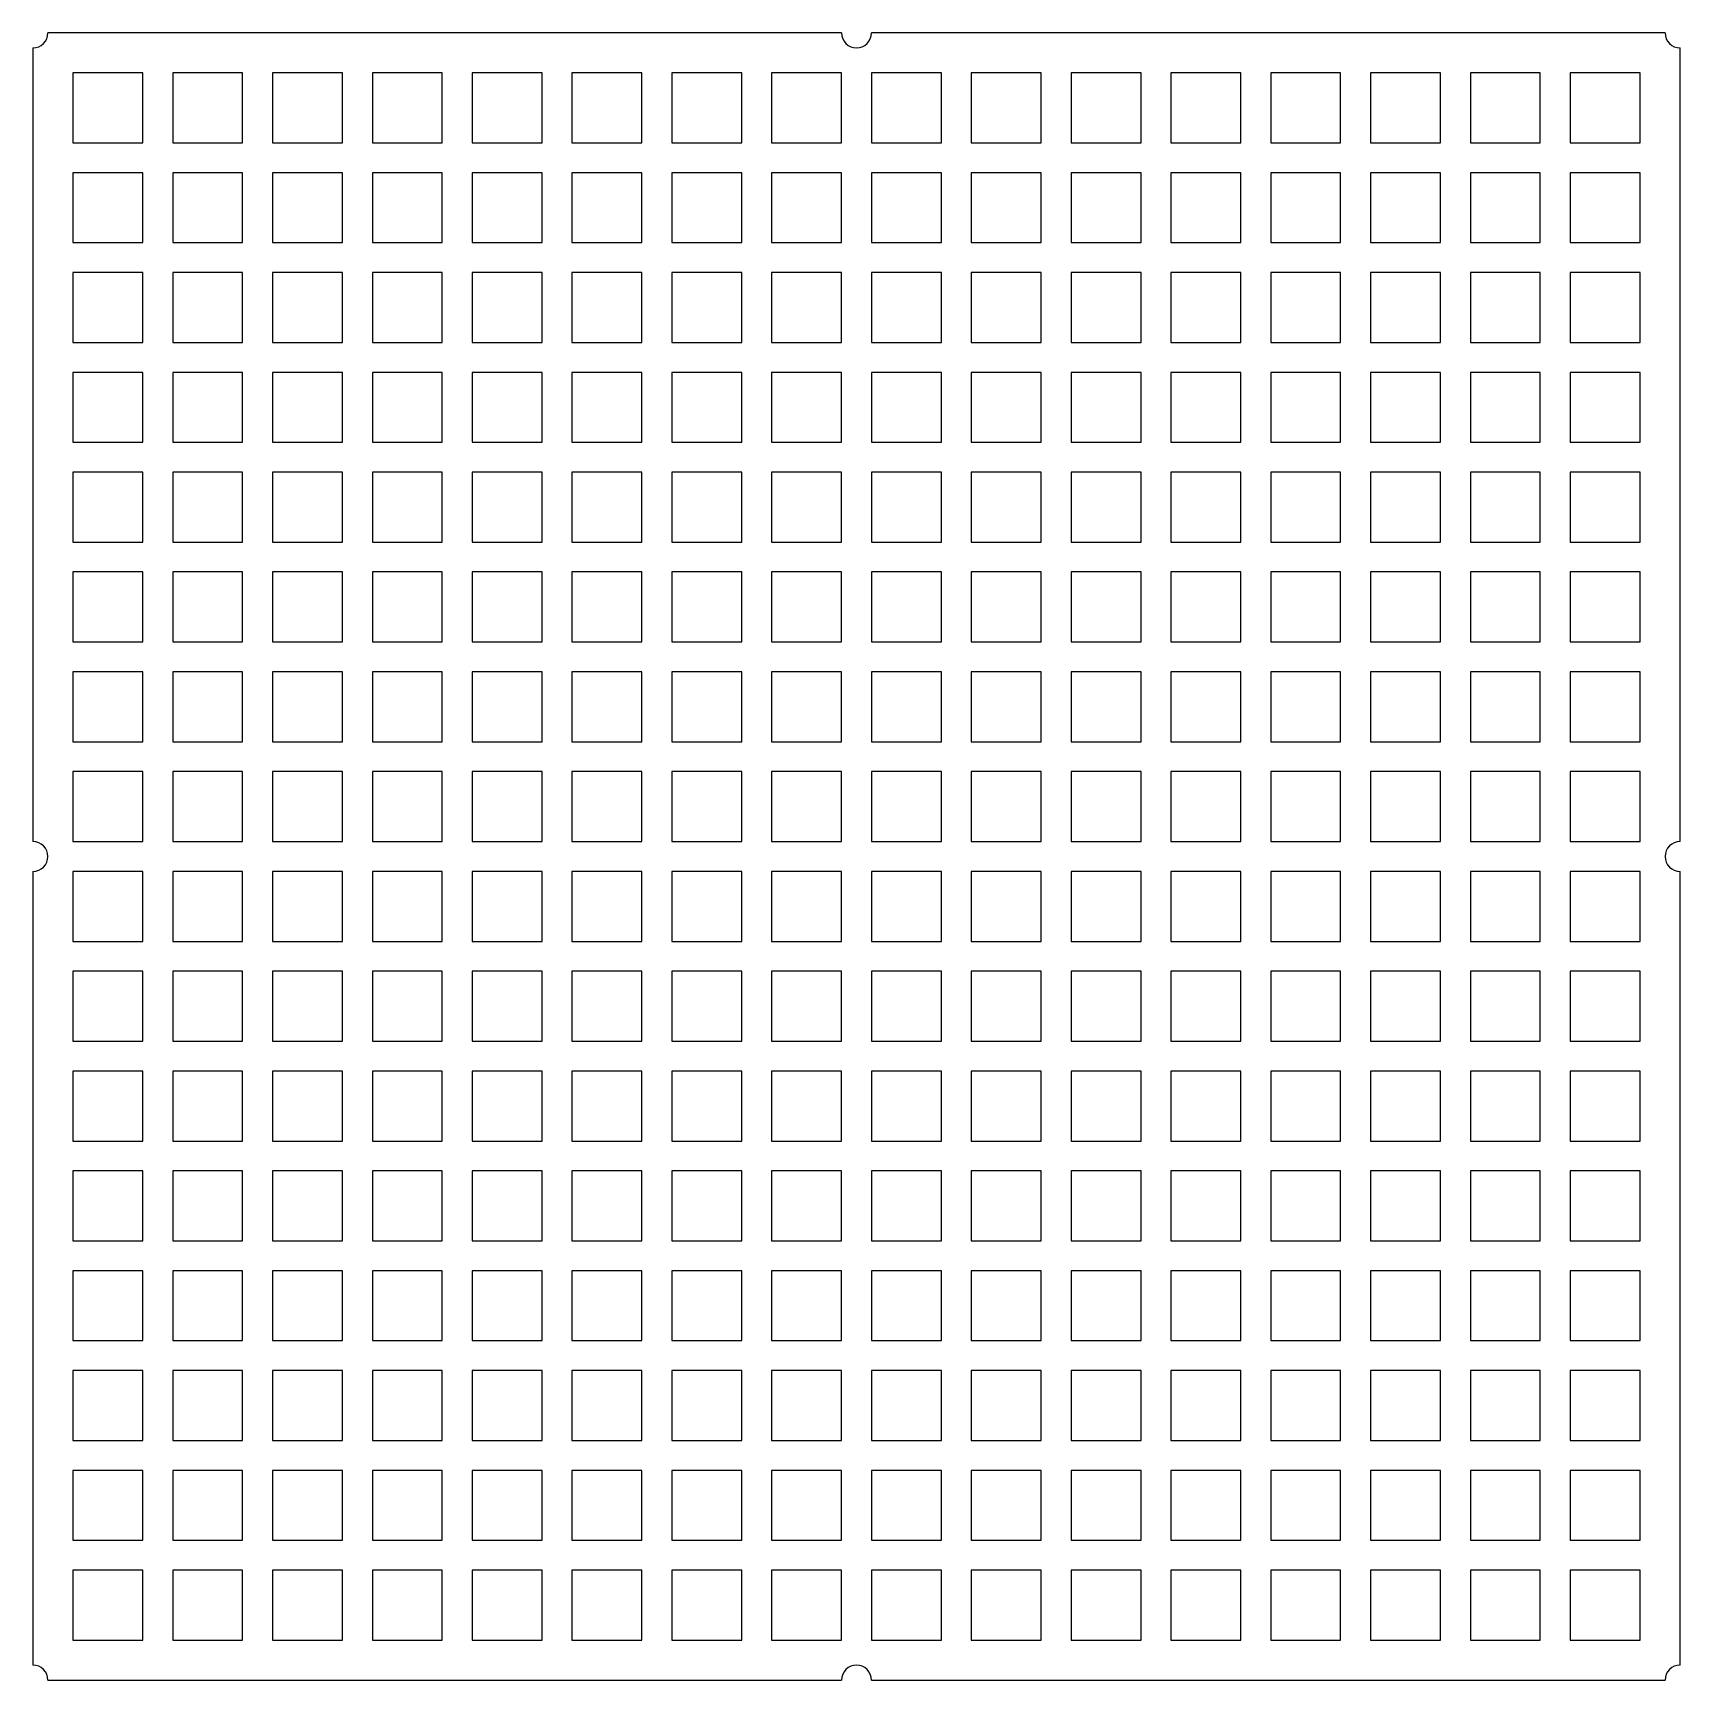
# Model space of a CAD drawing. Header units: millimetres. Extents: x -82 to 82, y -82 to 82.
import ezdxf

# ---------------------------------------------------------------- set-up
doc = ezdxf.new("R2010")
doc.units = ezdxf.units.MM

msp = doc.modelspace()

# ---------------------------------------------------------------- linework, layer by layer
at = {"color": 7, "linetype": 'Continuous', "lineweight": 25}
for p, q in [((-1.5, 82.5), (-81, 82.5)), ((81, 82.5), (1.5, 82.5)), ((-82.5, 81), (-82.5, 1.5)), ((82.5, 1.5), (82.5, 81)), ((-78.5, 78.5), (-78.5, 71.5)), ((-71.5, 78.5), (-78.5, 78.5)), ((-71.5, 71.5), (-71.5, 78.5)), ((-61.5, 78.5), (-68.5, 78.5)), ((-68.5, 78.5), (-68.5, 71.5)), ((-61.5, 71.5), (-61.5, 78.5)), ((-51.5, 78.5), (-58.5, 78.5)), ((-58.5, 78.5), (-58.5, 71.5)), ((-51.5, 71.5), (-51.5, 78.5)), ((-41.5, 78.5), (-48.5, 78.5)), ((-48.5, 78.5), (-48.5, 71.5)), ((-41.5, 71.5), (-41.5, 78.5)), ((-31.5, 78.5), (-38.5, 78.5)), ((-38.5, 78.5), (-38.5, 71.5)), ((-31.5, 71.5), (-31.5, 78.5)), ((-21.5, 78.5), (-28.5, 78.5)), ((-28.5, 78.5), (-28.5, 71.5)), ((-21.5, 71.5), (-21.5, 78.5)), ((-11.5, 78.5), (-18.5, 78.5)), ((-18.5, 78.5), (-18.5, 71.5)), ((-11.5, 71.5), (-11.5, 78.5)), ((-1.5, 78.5), (-8.5, 78.5)), ((-8.5, 78.5), (-8.5, 71.5)), ((-1.5, 71.5), (-1.5, 78.5)), ((8.5, 78.5), (1.5, 78.5)), ((1.5, 78.5), (1.5, 71.5)), ((8.5, 71.5), (8.5, 78.5)), ((18.5, 78.5), (11.5, 78.5)), ((11.5, 78.5), (11.5, 71.5)), ((18.5, 71.5), (18.5, 78.5)), ((28.5, 78.5), (21.5, 78.5)), ((21.5, 78.5), (21.5, 71.5)), ((28.5, 71.5), (28.5, 78.5)), ((38.5, 78.5), (31.5, 78.5)), ((31.5, 78.5), (31.5, 71.5)), ((38.5, 71.5), (38.5, 78.5)), ((48.5, 78.5), (41.5, 78.5)), ((41.5, 78.5), (41.5, 71.5)), ((48.5, 71.5), (48.5, 78.5)), ((58.5, 78.5), (51.5, 78.5)), ((51.5, 78.5), (51.5, 71.5)), ((58.5, 71.5), (58.5, 78.5)), ((68.5, 78.5), (61.5, 78.5)), ((61.5, 78.5), (61.5, 71.5)), ((68.5, 71.5), (68.5, 78.5)), ((78.5, 78.5), (71.5, 78.5)), ((71.5, 78.5), (71.5, 71.5)), ((78.5, 71.5), (78.5, 78.5)), ((-78.5, 71.5), (-71.5, 71.5)), ((-68.5, 71.5), (-61.5, 71.5)), ((-58.5, 71.5), (-51.5, 71.5)), ((-48.5, 71.5), (-41.5, 71.5)), ((-38.5, 71.5), (-31.5, 71.5)), ((-28.5, 71.5), (-21.5, 71.5)), ((-18.5, 71.5), (-11.5, 71.5)), ((-8.5, 71.5), (-1.5, 71.5)), ((1.5, 71.5), (8.5, 71.5)), ((11.5, 71.5), (18.5, 71.5)), ((21.5, 71.5), (28.5, 71.5)), ((31.5, 71.5), (38.5, 71.5)), ((41.5, 71.5), (48.5, 71.5)), ((51.5, 71.5), (58.5, 71.5)), ((61.5, 71.5), (68.5, 71.5)), ((71.5, 71.5), (78.5, 71.5)), ((-71.5, 68.5), (-78.5, 68.5)), ((-78.5, 68.5), (-78.5, 61.5)), ((-71.5, 61.5), (-71.5, 68.5)), ((-61.5, 68.5), (-68.5, 68.5)), ((-68.5, 68.5), (-68.5, 61.5)), ((-61.5, 61.5), (-61.5, 68.5)), ((-51.5, 68.5), (-58.5, 68.5)), ((-58.5, 68.5), (-58.5, 61.5)), ((-51.5, 61.5), (-51.5, 68.5)), ((-41.5, 68.5), (-48.5, 68.5)), ((-48.5, 68.5), (-48.5, 61.5)), ((-41.5, 61.5), (-41.5, 68.5)), ((-31.5, 68.5), (-38.5, 68.5)), ((-38.5, 68.5), (-38.5, 61.5)), ((-31.5, 61.5), (-31.5, 68.5)), ((-21.5, 68.5), (-28.5, 68.5)), ((-28.5, 68.5), (-28.5, 61.5)), ((-21.5, 61.5), (-21.5, 68.5)), ((-11.5, 68.5), (-18.5, 68.5)), ((-18.5, 68.5), (-18.5, 61.5)), ((-11.5, 61.5), (-11.5, 68.5)), ((-1.5, 68.5), (-8.5, 68.5)), ((-8.5, 68.5), (-8.5, 61.5)), ((-1.5, 61.5), (-1.5, 68.5)), ((8.5, 68.5), (1.5, 68.5)), ((1.5, 68.5), (1.5, 61.5)), ((8.5, 61.5), (8.5, 68.5)), ((18.5, 68.5), (11.5, 68.5)), ((11.5, 68.5), (11.5, 61.5)), ((18.5, 61.5), (18.5, 68.5)), ((28.5, 68.5), (21.5, 68.5)), ((21.5, 68.5), (21.5, 61.5)), ((28.5, 61.5), (28.5, 68.5)), ((38.5, 68.5), (31.5, 68.5)), ((31.5, 68.5), (31.5, 61.5)), ((38.5, 61.5), (38.5, 68.5)), ((48.5, 68.5), (41.5, 68.5)), ((41.5, 68.5), (41.5, 61.5)), ((48.5, 61.5), (48.5, 68.5)), ((58.5, 68.5), (51.5, 68.5)), ((51.5, 68.5), (51.5, 61.5)), ((58.5, 61.5), (58.5, 68.5)), ((68.5, 68.5), (61.5, 68.5)), ((61.5, 68.5), (61.5, 61.5)), ((68.5, 61.5), (68.5, 68.5)), ((78.5, 68.5), (71.5, 68.5)), ((71.5, 68.5), (71.5, 61.5)), ((78.5, 61.5), (78.5, 68.5)), ((-78.5, 61.5), (-71.5, 61.5)), ((-68.5, 61.5), (-61.5, 61.5)), ((-58.5, 61.5), (-51.5, 61.5)), ((-48.5, 61.5), (-41.5, 61.5)), ((-38.5, 61.5), (-31.5, 61.5)), ((-28.5, 61.5), (-21.5, 61.5)), ((-18.5, 61.5), (-11.5, 61.5)), ((-8.5, 61.5), (-1.5, 61.5)), ((1.5, 61.5), (8.5, 61.5)), ((11.5, 61.5), (18.5, 61.5)), ((21.5, 61.5), (28.5, 61.5)), ((31.5, 61.5), (38.5, 61.5)), ((41.5, 61.5), (48.5, 61.5)), ((51.5, 61.5), (58.5, 61.5)), ((61.5, 61.5), (68.5, 61.5)), ((71.5, 61.5), (78.5, 61.5)), ((-71.5, 58.5), (-78.5, 58.5)), ((-78.5, 58.5), (-78.5, 51.5)), ((-71.5, 51.5), (-71.5, 58.5)), ((-61.5, 58.5), (-68.5, 58.5)), ((-68.5, 58.5), (-68.5, 51.5)), ((-61.5, 51.5), (-61.5, 58.5)), ((-51.5, 58.5), (-58.5, 58.5)), ((-58.5, 58.5), (-58.5, 51.5)), ((-51.5, 51.5), (-51.5, 58.5)), ((-41.5, 58.5), (-48.5, 58.5)), ((-48.5, 58.5), (-48.5, 51.5)), ((-41.5, 51.5), (-41.5, 58.5)), ((-31.5, 58.5), (-38.5, 58.5)), ((-38.5, 58.5), (-38.5, 51.5)), ((-31.5, 51.5), (-31.5, 58.5)), ((-21.5, 58.5), (-28.5, 58.5)), ((-28.5, 58.5), (-28.5, 51.5)), ((-21.5, 51.5), (-21.5, 58.5)), ((-11.5, 58.5), (-18.5, 58.5)), ((-18.5, 58.5), (-18.5, 51.5)), ((-11.5, 51.5), (-11.5, 58.5)), ((-1.5, 58.5), (-8.5, 58.5)), ((-8.5, 58.5), (-8.5, 51.5)), ((-1.5, 51.5), (-1.5, 58.5)), ((8.5, 58.5), (1.5, 58.5)), ((1.5, 58.5), (1.5, 51.5)), ((8.5, 51.5), (8.5, 58.5)), ((18.5, 58.5), (11.5, 58.5)), ((11.5, 58.5), (11.5, 51.5)), ((18.5, 51.5), (18.5, 58.5)), ((28.5, 58.5), (21.5, 58.5)), ((21.5, 58.5), (21.5, 51.5)), ((28.5, 51.5), (28.5, 58.5)), ((38.5, 58.5), (31.5, 58.5)), ((31.5, 58.5), (31.5, 51.5)), ((38.5, 51.5), (38.5, 58.5)), ((48.5, 58.5), (41.5, 58.5)), ((41.5, 58.5), (41.5, 51.5)), ((48.5, 51.5), (48.5, 58.5)), ((58.5, 58.5), (51.5, 58.5)), ((51.5, 58.5), (51.5, 51.5)), ((58.5, 51.5), (58.5, 58.5)), ((68.5, 58.5), (61.5, 58.5)), ((61.5, 58.5), (61.5, 51.5)), ((68.5, 51.5), (68.5, 58.5)), ((78.5, 58.5), (71.5, 58.5)), ((71.5, 58.5), (71.5, 51.5)), ((78.5, 51.5), (78.5, 58.5)), ((-78.5, 51.5), (-71.5, 51.5)), ((-68.5, 51.5), (-61.5, 51.5)), ((-58.5, 51.5), (-51.5, 51.5)), ((-48.5, 51.5), (-41.5, 51.5)), ((-38.5, 51.5), (-31.5, 51.5)), ((-28.5, 51.5), (-21.5, 51.5)), ((-18.5, 51.5), (-11.5, 51.5)), ((-8.5, 51.5), (-1.5, 51.5)), ((1.5, 51.5), (8.5, 51.5)), ((11.5, 51.5), (18.5, 51.5)), ((21.5, 51.5), (28.5, 51.5)), ((31.5, 51.5), (38.5, 51.5)), ((41.5, 51.5), (48.5, 51.5)), ((51.5, 51.5), (58.5, 51.5)), ((61.5, 51.5), (68.5, 51.5)), ((71.5, 51.5), (78.5, 51.5)), ((-71.5, 48.5), (-78.5, 48.5)), ((-78.5, 48.5), (-78.5, 41.5)), ((-71.5, 41.5), (-71.5, 48.5)), ((-61.5, 48.5), (-68.5, 48.5)), ((-68.5, 48.5), (-68.5, 41.5)), ((-61.5, 41.5), (-61.5, 48.5)), ((-51.5, 48.5), (-58.5, 48.5)), ((-58.5, 48.5), (-58.5, 41.5)), ((-51.5, 41.5), (-51.5, 48.5)), ((-41.5, 48.5), (-48.5, 48.5)), ((-48.5, 48.5), (-48.5, 41.5)), ((-41.5, 41.5), (-41.5, 48.5)), ((-31.5, 48.5), (-38.5, 48.5)), ((-38.5, 48.5), (-38.5, 41.5)), ((-31.5, 41.5), (-31.5, 48.5)), ((-21.5, 48.5), (-28.5, 48.5)), ((-28.5, 48.5), (-28.5, 41.5)), ((-21.5, 41.5), (-21.5, 48.5)), ((-11.5, 48.5), (-18.5, 48.5)), ((-18.5, 48.5), (-18.5, 41.5)), ((-11.5, 41.5), (-11.5, 48.5)), ((-1.5, 48.5), (-8.5, 48.5)), ((-8.5, 48.5), (-8.5, 41.5)), ((-1.5, 41.5), (-1.5, 48.5)), ((8.5, 48.5), (1.5, 48.5)), ((1.5, 48.5), (1.5, 41.5)), ((8.5, 41.5), (8.5, 48.5)), ((18.5, 48.5), (11.5, 48.5)), ((11.5, 48.5), (11.5, 41.5)), ((18.5, 41.5), (18.5, 48.5)), ((28.5, 48.5), (21.5, 48.5)), ((21.5, 48.5), (21.5, 41.5)), ((28.5, 41.5), (28.5, 48.5)), ((38.5, 48.5), (31.5, 48.5)), ((31.5, 48.5), (31.5, 41.5)), ((38.5, 41.5), (38.5, 48.5)), ((48.5, 48.5), (41.5, 48.5)), ((41.5, 48.5), (41.5, 41.5)), ((48.5, 41.5), (48.5, 48.5)), ((58.5, 48.5), (51.5, 48.5)), ((51.5, 48.5), (51.5, 41.5)), ((58.5, 41.5), (58.5, 48.5)), ((68.5, 48.5), (61.5, 48.5)), ((61.5, 48.5), (61.5, 41.5)), ((68.5, 41.5), (68.5, 48.5)), ((78.5, 48.5), (71.5, 48.5)), ((71.5, 48.5), (71.5, 41.5)), ((78.5, 41.5), (78.5, 48.5)), ((-78.5, 41.5), (-71.5, 41.5)), ((-68.5, 41.5), (-61.5, 41.5)), ((-58.5, 41.5), (-51.5, 41.5)), ((-48.5, 41.5), (-41.5, 41.5)), ((-38.5, 41.5), (-31.5, 41.5)), ((-28.5, 41.5), (-21.5, 41.5)), ((-18.5, 41.5), (-11.5, 41.5)), ((-8.5, 41.5), (-1.5, 41.5)), ((1.5, 41.5), (8.5, 41.5)), ((11.5, 41.5), (18.5, 41.5)), ((21.5, 41.5), (28.5, 41.5)), ((31.5, 41.5), (38.5, 41.5)), ((41.5, 41.5), (48.5, 41.5)), ((51.5, 41.5), (58.5, 41.5)), ((61.5, 41.5), (68.5, 41.5)), ((71.5, 41.5), (78.5, 41.5)), ((-71.5, 38.5), (-78.5, 38.5)), ((-78.5, 38.5), (-78.5, 31.5)), ((-71.5, 31.5), (-71.5, 38.5)), ((-61.5, 38.5), (-68.5, 38.5)), ((-68.5, 38.5), (-68.5, 31.5)), ((-61.5, 31.5), (-61.5, 38.5)), ((-51.5, 38.5), (-58.5, 38.5)), ((-58.5, 38.5), (-58.5, 31.5)), ((-51.5, 31.5), (-51.5, 38.5)), ((-41.5, 38.5), (-48.5, 38.5)), ((-48.5, 38.5), (-48.5, 31.5)), ((-41.5, 31.5), (-41.5, 38.5)), ((-31.5, 38.5), (-38.5, 38.5)), ((-38.5, 38.5), (-38.5, 31.5)), ((-31.5, 31.5), (-31.5, 38.5)), ((-21.5, 38.5), (-28.5, 38.5)), ((-28.5, 38.5), (-28.5, 31.5)), ((-21.5, 31.5), (-21.5, 38.5)), ((-11.5, 38.5), (-18.5, 38.5)), ((-18.5, 38.5), (-18.5, 31.5)), ((-11.5, 31.5), (-11.5, 38.5)), ((-1.5, 38.5), (-8.5, 38.5)), ((-8.5, 38.5), (-8.5, 31.5)), ((-1.5, 31.5), (-1.5, 38.5)), ((8.5, 38.5), (1.5, 38.5)), ((1.5, 38.5), (1.5, 31.5)), ((8.5, 31.5), (8.5, 38.5)), ((18.5, 38.5), (11.5, 38.5)), ((11.5, 38.5), (11.5, 31.5)), ((18.5, 31.5), (18.5, 38.5)), ((28.5, 38.5), (21.5, 38.5)), ((21.5, 38.5), (21.5, 31.5)), ((28.5, 31.5), (28.5, 38.5)), ((38.5, 38.5), (31.5, 38.5)), ((31.5, 38.5), (31.5, 31.5)), ((38.5, 31.5), (38.5, 38.5)), ((48.5, 38.5), (41.5, 38.5)), ((41.5, 38.5), (41.5, 31.5)), ((48.5, 31.5), (48.5, 38.5)), ((58.5, 38.5), (51.5, 38.5)), ((51.5, 38.5), (51.5, 31.5)), ((58.5, 31.5), (58.5, 38.5)), ((68.5, 38.5), (61.5, 38.5)), ((61.5, 38.5), (61.5, 31.5)), ((68.5, 31.5), (68.5, 38.5)), ((78.5, 38.5), (71.5, 38.5)), ((71.5, 38.5), (71.5, 31.5)), ((78.5, 31.5), (78.5, 38.5)), ((-78.5, 31.5), (-71.5, 31.5)), ((-68.5, 31.5), (-61.5, 31.5)), ((-58.5, 31.5), (-51.5, 31.5)), ((-48.5, 31.5), (-41.5, 31.5)), ((-38.5, 31.5), (-31.5, 31.5)), ((-28.5, 31.5), (-21.5, 31.5)), ((-18.5, 31.5), (-11.5, 31.5)), ((-8.5, 31.5), (-1.5, 31.5)), ((1.5, 31.5), (8.5, 31.5)), ((11.5, 31.5), (18.5, 31.5)), ((21.5, 31.5), (28.5, 31.5)), ((31.5, 31.5), (38.5, 31.5)), ((41.5, 31.5), (48.5, 31.5)), ((51.5, 31.5), (58.5, 31.5)), ((61.5, 31.5), (68.5, 31.5)), ((71.5, 31.5), (78.5, 31.5)), ((-71.5, 28.5), (-78.5, 28.5)), ((-78.5, 28.5), (-78.5, 21.5)), ((-71.5, 21.5), (-71.5, 28.5)), ((-61.5, 28.5), (-68.5, 28.5)), ((-68.5, 28.5), (-68.5, 21.5)), ((-61.5, 21.5), (-61.5, 28.5)), ((-51.5, 28.5), (-58.5, 28.5)), ((-58.5, 28.5), (-58.5, 21.5)), ((-51.5, 21.5), (-51.5, 28.5)), ((-41.5, 28.5), (-48.5, 28.5)), ((-48.5, 28.5), (-48.5, 21.5)), ((-41.5, 21.5), (-41.5, 28.5)), ((-31.5, 28.5), (-38.5, 28.5)), ((-38.5, 28.5), (-38.5, 21.5)), ((-31.5, 21.5), (-31.5, 28.5)), ((-21.5, 28.5), (-28.5, 28.5)), ((-28.5, 28.5), (-28.5, 21.5)), ((-21.5, 21.5), (-21.5, 28.5)), ((-11.5, 28.5), (-18.5, 28.5)), ((-18.5, 28.5), (-18.5, 21.5)), ((-11.5, 21.5), (-11.5, 28.5)), ((-1.5, 28.5), (-8.5, 28.5)), ((-8.5, 28.5), (-8.5, 21.5)), ((-1.5, 21.5), (-1.5, 28.5)), ((8.5, 28.5), (1.5, 28.5)), ((1.5, 28.5), (1.5, 21.5)), ((8.5, 21.5), (8.5, 28.5)), ((18.5, 28.5), (11.5, 28.5)), ((11.5, 28.5), (11.5, 21.5)), ((18.5, 21.5), (18.5, 28.5)), ((28.5, 28.5), (21.5, 28.5)), ((21.5, 28.5), (21.5, 21.5)), ((28.5, 21.5), (28.5, 28.5)), ((38.5, 28.5), (31.5, 28.5)), ((31.5, 28.5), (31.5, 21.5)), ((38.5, 21.5), (38.5, 28.5)), ((48.5, 28.5), (41.5, 28.5)), ((41.5, 28.5), (41.5, 21.5)), ((48.5, 21.5), (48.5, 28.5)), ((58.5, 28.5), (51.5, 28.5)), ((51.5, 28.5), (51.5, 21.5)), ((58.5, 21.5), (58.5, 28.5)), ((68.5, 28.5), (61.5, 28.5)), ((61.5, 28.5), (61.5, 21.5)), ((68.5, 21.5), (68.5, 28.5)), ((78.5, 28.5), (71.5, 28.5)), ((71.5, 28.5), (71.5, 21.5)), ((78.5, 21.5), (78.5, 28.5)), ((-78.5, 21.5), (-71.5, 21.5)), ((-68.5, 21.5), (-61.5, 21.5)), ((-58.5, 21.5), (-51.5, 21.5)), ((-48.5, 21.5), (-41.5, 21.5)), ((-38.5, 21.5), (-31.5, 21.5)), ((-28.5, 21.5), (-21.5, 21.5)), ((-18.5, 21.5), (-11.5, 21.5)), ((-8.5, 21.5), (-1.5, 21.5)), ((1.5, 21.5), (8.5, 21.5)), ((11.5, 21.5), (18.5, 21.5)), ((21.5, 21.5), (28.5, 21.5)), ((31.5, 21.5), (38.5, 21.5)), ((41.5, 21.5), (48.5, 21.5)), ((51.5, 21.5), (58.5, 21.5)), ((61.5, 21.5), (68.5, 21.5)), ((71.5, 21.5), (78.5, 21.5)), ((-71.5, 18.5), (-78.5, 18.5)), ((-78.5, 18.5), (-78.5, 11.5)), ((-71.5, 11.5), (-71.5, 18.5)), ((-61.5, 18.5), (-68.5, 18.5)), ((-68.5, 18.5), (-68.5, 11.5)), ((-61.5, 11.5), (-61.5, 18.5)), ((-51.5, 18.5), (-58.5, 18.5)), ((-58.5, 18.5), (-58.5, 11.5)), ((-51.5, 11.5), (-51.5, 18.5)), ((-41.5, 18.5), (-48.5, 18.5)), ((-48.5, 18.5), (-48.5, 11.5)), ((-41.5, 11.5), (-41.5, 18.5)), ((-31.5, 18.5), (-38.5, 18.5)), ((-38.5, 18.5), (-38.5, 11.5)), ((-31.5, 11.5), (-31.5, 18.5)), ((-21.5, 18.5), (-28.5, 18.5)), ((-28.5, 18.5), (-28.5, 11.5)), ((-21.5, 11.5), (-21.5, 18.5)), ((-11.5, 18.5), (-18.5, 18.5)), ((-18.5, 18.5), (-18.5, 11.5)), ((-11.5, 11.5), (-11.5, 18.5)), ((-1.5, 18.5), (-8.5, 18.5)), ((-8.5, 18.5), (-8.5, 11.5)), ((-1.5, 11.5), (-1.5, 18.5)), ((8.5, 18.5), (1.5, 18.5)), ((1.5, 18.5), (1.5, 11.5)), ((8.5, 11.5), (8.5, 18.5)), ((18.5, 18.5), (11.5, 18.5)), ((11.5, 18.5), (11.5, 11.5)), ((18.5, 11.5), (18.5, 18.5)), ((28.5, 18.5), (21.5, 18.5)), ((21.5, 18.5), (21.5, 11.5)), ((28.5, 11.5), (28.5, 18.5)), ((38.5, 18.5), (31.5, 18.5)), ((31.5, 18.5), (31.5, 11.5)), ((38.5, 11.5), (38.5, 18.5)), ((48.5, 18.5), (41.5, 18.5)), ((41.5, 18.5), (41.5, 11.5)), ((48.5, 11.5), (48.5, 18.5)), ((58.5, 18.5), (51.5, 18.5)), ((51.5, 18.5), (51.5, 11.5)), ((58.5, 11.5), (58.5, 18.5)), ((68.5, 18.5), (61.5, 18.5)), ((61.5, 18.5), (61.5, 11.5)), ((68.5, 11.5), (68.5, 18.5)), ((78.5, 18.5), (71.5, 18.5)), ((71.5, 18.5), (71.5, 11.5)), ((78.5, 11.5), (78.5, 18.5)), ((-78.5, 11.5), (-71.5, 11.5)), ((-68.5, 11.5), (-61.5, 11.5)), ((-58.5, 11.5), (-51.5, 11.5)), ((-48.5, 11.5), (-41.5, 11.5)), ((-38.5, 11.5), (-31.5, 11.5)), ((-28.5, 11.5), (-21.5, 11.5)), ((-18.5, 11.5), (-11.5, 11.5)), ((-8.5, 11.5), (-1.5, 11.5)), ((1.5, 11.5), (8.5, 11.5)), ((11.5, 11.5), (18.5, 11.5)), ((21.5, 11.5), (28.5, 11.5)), ((31.5, 11.5), (38.5, 11.5)), ((41.5, 11.5), (48.5, 11.5)), ((51.5, 11.5), (58.5, 11.5)), ((61.5, 11.5), (68.5, 11.5)), ((71.5, 11.5), (78.5, 11.5)), ((-71.5, 8.5), (-78.5, 8.5)), ((-78.5, 8.5), (-78.5, 1.5)), ((-71.5, 1.5), (-71.5, 8.5)), ((-61.5, 8.5), (-68.5, 8.5)), ((-68.5, 8.5), (-68.5, 1.5)), ((-61.5, 1.5), (-61.5, 8.5)), ((-51.5, 8.5), (-58.5, 8.5)), ((-58.5, 8.5), (-58.5, 1.5)), ((-51.5, 1.5), (-51.5, 8.5)), ((-41.5, 8.5), (-48.5, 8.5)), ((-48.5, 8.5), (-48.5, 1.5)), ((-41.5, 1.5), (-41.5, 8.5)), ((-31.5, 8.5), (-38.5, 8.5)), ((-38.5, 8.5), (-38.5, 1.5)), ((-31.5, 1.5), (-31.5, 8.5)), ((-21.5, 8.5), (-28.5, 8.5)), ((-28.5, 8.5), (-28.5, 1.5)), ((-21.5, 1.5), (-21.5, 8.5)), ((-11.5, 8.5), (-18.5, 8.5)), ((-18.5, 8.5), (-18.5, 1.5)), ((-11.5, 1.5), (-11.5, 8.5)), ((-1.5, 8.5), (-8.5, 8.5)), ((-8.5, 8.5), (-8.5, 1.5)), ((-1.5, 1.5), (-1.5, 8.5)), ((8.5, 8.5), (1.5, 8.5)), ((1.5, 8.5), (1.5, 1.5)), ((8.5, 1.5), (8.5, 8.5)), ((18.5, 8.5), (11.5, 8.5)), ((11.5, 8.5), (11.5, 1.5)), ((18.5, 1.5), (18.5, 8.5)), ((28.5, 8.5), (21.5, 8.5)), ((21.5, 8.5), (21.5, 1.5)), ((28.5, 1.5), (28.5, 8.5)), ((38.5, 8.5), (31.5, 8.5)), ((31.5, 8.5), (31.5, 1.5)), ((38.5, 1.5), (38.5, 8.5)), ((48.5, 8.5), (41.5, 8.5)), ((41.5, 8.5), (41.5, 1.5)), ((48.5, 1.5), (48.5, 8.5)), ((58.5, 8.5), (51.5, 8.5)), ((51.5, 8.5), (51.5, 1.5)), ((58.5, 1.5), (58.5, 8.5)), ((68.5, 8.5), (61.5, 8.5)), ((61.5, 8.5), (61.5, 1.5)), ((68.5, 1.5), (68.5, 8.5)), ((78.5, 8.5), (71.5, 8.5)), ((71.5, 8.5), (71.5, 1.5)), ((78.5, 1.5), (78.5, 8.5)), ((-78.5, 1.5), (-71.5, 1.5)), ((-68.5, 1.5), (-61.5, 1.5)), ((-58.5, 1.5), (-51.5, 1.5)), ((-48.5, 1.5), (-41.5, 1.5)), ((-38.5, 1.5), (-31.5, 1.5)), ((-28.5, 1.5), (-21.5, 1.5)), ((-18.5, 1.5), (-11.5, 1.5)), ((-8.5, 1.5), (-1.5, 1.5)), ((1.5, 1.5), (8.5, 1.5)), ((11.5, 1.5), (18.5, 1.5)), ((21.5, 1.5), (28.5, 1.5)), ((31.5, 1.5), (38.5, 1.5)), ((41.5, 1.5), (48.5, 1.5)), ((51.5, 1.5), (58.5, 1.5)), ((61.5, 1.5), (68.5, 1.5)), ((71.5, 1.5), (78.5, 1.5)), ((-82.5, -1.5), (-82.5, -81)), ((-71.5, -1.5), (-78.5, -1.5)), ((-78.5, -1.5), (-78.5, -8.5)), ((-71.5, -8.5), (-71.5, -1.5)), ((-61.5, -1.5), (-68.5, -1.5)), ((-68.5, -1.5), (-68.5, -8.5)), ((-61.5, -8.5), (-61.5, -1.5)), ((-51.5, -1.5), (-58.5, -1.5)), ((-58.5, -1.5), (-58.5, -8.5)), ((-51.5, -8.5), (-51.5, -1.5)), ((-41.5, -1.5), (-48.5, -1.5)), ((-48.5, -1.5), (-48.5, -8.5)), ((-41.5, -8.5), (-41.5, -1.5)), ((-31.5, -1.5), (-38.5, -1.5)), ((-38.5, -1.5), (-38.5, -8.5)), ((-31.5, -8.5), (-31.5, -1.5)), ((-21.5, -1.5), (-28.5, -1.5)), ((-28.5, -1.5), (-28.5, -8.5)), ((-21.5, -8.5), (-21.5, -1.5)), ((-11.5, -1.5), (-18.5, -1.5)), ((-18.5, -1.5), (-18.5, -8.5)), ((-11.5, -8.5), (-11.5, -1.5)), ((-1.5, -1.5), (-8.5, -1.5)), ((-8.5, -1.5), (-8.5, -8.5)), ((-1.5, -8.5), (-1.5, -1.5)), ((8.5, -1.5), (1.5, -1.5)), ((1.5, -1.5), (1.5, -8.5)), ((8.5, -8.5), (8.5, -1.5)), ((18.5, -1.5), (11.5, -1.5)), ((11.5, -1.5), (11.5, -8.5)), ((18.5, -8.5), (18.5, -1.5)), ((28.5, -1.5), (21.5, -1.5)), ((21.5, -1.5), (21.5, -8.5)), ((28.5, -8.5), (28.5, -1.5)), ((38.5, -1.5), (31.5, -1.5)), ((31.5, -1.5), (31.5, -8.5)), ((38.5, -8.5), (38.5, -1.5)), ((48.5, -1.5), (41.5, -1.5)), ((41.5, -1.5), (41.5, -8.5)), ((48.5, -8.5), (48.5, -1.5)), ((58.5, -1.5), (51.5, -1.5)), ((51.5, -1.5), (51.5, -8.5)), ((58.5, -8.5), (58.5, -1.5)), ((68.5, -1.5), (61.5, -1.5)), ((61.5, -1.5), (61.5, -8.5)), ((68.5, -8.5), (68.5, -1.5)), ((78.5, -1.5), (71.5, -1.5)), ((71.5, -1.5), (71.5, -8.5)), ((78.5, -8.5), (78.5, -1.5)), ((82.5, -81), (82.5, -1.5)), ((-78.5, -8.5), (-71.5, -8.5)), ((-68.5, -8.5), (-61.5, -8.5)), ((-58.5, -8.5), (-51.5, -8.5)), ((-48.5, -8.5), (-41.5, -8.5)), ((-38.5, -8.5), (-31.5, -8.5)), ((-28.5, -8.5), (-21.5, -8.5)), ((-18.5, -8.5), (-11.5, -8.5)), ((-8.5, -8.5), (-1.5, -8.5)), ((1.5, -8.5), (8.5, -8.5)), ((11.5, -8.5), (18.5, -8.5)), ((21.5, -8.5), (28.5, -8.5)), ((31.5, -8.5), (38.5, -8.5)), ((41.5, -8.5), (48.5, -8.5)), ((51.5, -8.5), (58.5, -8.5)), ((61.5, -8.5), (68.5, -8.5)), ((71.5, -8.5), (78.5, -8.5)), ((-71.5, -11.5), (-78.5, -11.5)), ((-78.5, -11.5), (-78.5, -18.5)), ((-71.5, -18.5), (-71.5, -11.5)), ((-61.5, -11.5), (-68.5, -11.5)), ((-68.5, -11.5), (-68.5, -18.5)), ((-61.5, -18.5), (-61.5, -11.5)), ((-51.5, -11.5), (-58.5, -11.5)), ((-58.5, -11.5), (-58.5, -18.5)), ((-51.5, -18.5), (-51.5, -11.5)), ((-41.5, -11.5), (-48.5, -11.5)), ((-48.5, -11.5), (-48.5, -18.5)), ((-41.5, -18.5), (-41.5, -11.5)), ((-31.5, -11.5), (-38.5, -11.5)), ((-38.5, -11.5), (-38.5, -18.5)), ((-31.5, -18.5), (-31.5, -11.5)), ((-21.5, -11.5), (-28.5, -11.5)), ((-28.5, -11.5), (-28.5, -18.5)), ((-21.5, -18.5), (-21.5, -11.5)), ((-11.5, -11.5), (-18.5, -11.5)), ((-18.5, -11.5), (-18.5, -18.5)), ((-11.5, -18.5), (-11.5, -11.5)), ((-1.5, -11.5), (-8.5, -11.5)), ((-8.5, -11.5), (-8.5, -18.5)), ((-1.5, -18.5), (-1.5, -11.5)), ((8.5, -11.5), (1.5, -11.5)), ((1.5, -11.5), (1.5, -18.5)), ((8.5, -18.5), (8.5, -11.5)), ((18.5, -11.5), (11.5, -11.5)), ((11.5, -11.5), (11.5, -18.5)), ((18.5, -18.5), (18.5, -11.5)), ((28.5, -11.5), (21.5, -11.5)), ((21.5, -11.5), (21.5, -18.5)), ((28.5, -18.5), (28.5, -11.5)), ((38.5, -11.5), (31.5, -11.5)), ((31.5, -11.5), (31.5, -18.5)), ((38.5, -18.5), (38.5, -11.5)), ((48.5, -11.5), (41.5, -11.5)), ((41.5, -11.5), (41.5, -18.5)), ((48.5, -18.5), (48.5, -11.5)), ((58.5, -11.5), (51.5, -11.5)), ((51.5, -11.5), (51.5, -18.5)), ((58.5, -18.5), (58.5, -11.5)), ((68.5, -11.5), (61.5, -11.5)), ((61.5, -11.5), (61.5, -18.5)), ((68.5, -18.5), (68.5, -11.5)), ((78.5, -11.5), (71.5, -11.5)), ((71.5, -11.5), (71.5, -18.5)), ((78.5, -18.5), (78.5, -11.5)), ((-78.5, -18.5), (-71.5, -18.5)), ((-68.5, -18.5), (-61.5, -18.5)), ((-58.5, -18.5), (-51.5, -18.5)), ((-48.5, -18.5), (-41.5, -18.5)), ((-38.5, -18.5), (-31.5, -18.5)), ((-28.5, -18.5), (-21.5, -18.5)), ((-18.5, -18.5), (-11.5, -18.5)), ((-8.5, -18.5), (-1.5, -18.5)), ((1.5, -18.5), (8.5, -18.5)), ((11.5, -18.5), (18.5, -18.5)), ((21.5, -18.5), (28.5, -18.5)), ((31.5, -18.5), (38.5, -18.5)), ((41.5, -18.5), (48.5, -18.5)), ((51.5, -18.5), (58.5, -18.5)), ((61.5, -18.5), (68.5, -18.5)), ((71.5, -18.5), (78.5, -18.5)), ((-71.5, -21.5), (-78.5, -21.5)), ((-78.5, -21.5), (-78.5, -28.5)), ((-71.5, -28.5), (-71.5, -21.5)), ((-61.5, -21.5), (-68.5, -21.5)), ((-68.5, -21.5), (-68.5, -28.5)), ((-61.5, -28.5), (-61.5, -21.5)), ((-51.5, -21.5), (-58.5, -21.5)), ((-58.5, -21.5), (-58.5, -28.5)), ((-51.5, -28.5), (-51.5, -21.5)), ((-41.5, -21.5), (-48.5, -21.5)), ((-48.5, -21.5), (-48.5, -28.5)), ((-41.5, -28.5), (-41.5, -21.5)), ((-31.5, -21.5), (-38.5, -21.5)), ((-38.5, -21.5), (-38.5, -28.5)), ((-31.5, -28.5), (-31.5, -21.5)), ((-21.5, -21.5), (-28.5, -21.5)), ((-28.5, -21.5), (-28.5, -28.5)), ((-21.5, -28.5), (-21.5, -21.5)), ((-11.5, -21.5), (-18.5, -21.5)), ((-18.5, -21.5), (-18.5, -28.5)), ((-11.5, -28.5), (-11.5, -21.5)), ((-1.5, -21.5), (-8.5, -21.5)), ((-8.5, -21.5), (-8.5, -28.5)), ((-1.5, -28.5), (-1.5, -21.5)), ((8.5, -21.5), (1.5, -21.5)), ((1.5, -21.5), (1.5, -28.5)), ((8.5, -28.5), (8.5, -21.5)), ((18.5, -21.5), (11.5, -21.5)), ((11.5, -21.5), (11.5, -28.5)), ((18.5, -28.5), (18.5, -21.5)), ((28.5, -21.5), (21.5, -21.5)), ((21.5, -21.5), (21.5, -28.5)), ((28.5, -28.5), (28.5, -21.5)), ((38.5, -21.5), (31.5, -21.5)), ((31.5, -21.5), (31.5, -28.5)), ((38.5, -28.5), (38.5, -21.5)), ((48.5, -21.5), (41.5, -21.5)), ((41.5, -21.5), (41.5, -28.5)), ((48.5, -28.5), (48.5, -21.5)), ((58.5, -21.5), (51.5, -21.5)), ((51.5, -21.5), (51.5, -28.5)), ((58.5, -28.5), (58.5, -21.5)), ((68.5, -21.5), (61.5, -21.5)), ((61.5, -21.5), (61.5, -28.5)), ((68.5, -28.5), (68.5, -21.5)), ((78.5, -21.5), (71.5, -21.5)), ((71.5, -21.5), (71.5, -28.5)), ((78.5, -28.5), (78.5, -21.5)), ((-78.5, -28.5), (-71.5, -28.5)), ((-68.5, -28.5), (-61.5, -28.5)), ((-58.5, -28.5), (-51.5, -28.5)), ((-48.5, -28.5), (-41.5, -28.5)), ((-38.5, -28.5), (-31.5, -28.5)), ((-28.5, -28.5), (-21.5, -28.5)), ((-18.5, -28.5), (-11.5, -28.5)), ((-8.5, -28.5), (-1.5, -28.5)), ((1.5, -28.5), (8.5, -28.5)), ((11.5, -28.5), (18.5, -28.5)), ((21.5, -28.5), (28.5, -28.5)), ((31.5, -28.5), (38.5, -28.5)), ((41.5, -28.5), (48.5, -28.5)), ((51.5, -28.5), (58.5, -28.5)), ((61.5, -28.5), (68.5, -28.5)), ((71.5, -28.5), (78.5, -28.5)), ((-71.5, -31.5), (-78.5, -31.5)), ((-78.5, -31.5), (-78.5, -38.5)), ((-71.5, -38.5), (-71.5, -31.5)), ((-61.5, -31.5), (-68.5, -31.5)), ((-68.5, -31.5), (-68.5, -38.5)), ((-61.5, -38.5), (-61.5, -31.5)), ((-51.5, -31.5), (-58.5, -31.5)), ((-58.5, -31.5), (-58.5, -38.5)), ((-51.5, -38.5), (-51.5, -31.5)), ((-41.5, -31.5), (-48.5, -31.5)), ((-48.5, -31.5), (-48.5, -38.5)), ((-41.5, -38.5), (-41.5, -31.5)), ((-31.5, -31.5), (-38.5, -31.5)), ((-38.5, -31.5), (-38.5, -38.5)), ((-31.5, -38.5), (-31.5, -31.5)), ((-21.5, -31.5), (-28.5, -31.5)), ((-28.5, -31.5), (-28.5, -38.5)), ((-21.5, -38.5), (-21.5, -31.5)), ((-11.5, -31.5), (-18.5, -31.5)), ((-18.5, -31.5), (-18.5, -38.5)), ((-11.5, -38.5), (-11.5, -31.5)), ((-1.5, -31.5), (-8.5, -31.5)), ((-8.5, -31.5), (-8.5, -38.5)), ((-1.5, -38.5), (-1.5, -31.5)), ((8.5, -31.5), (1.5, -31.5)), ((1.5, -31.5), (1.5, -38.5)), ((8.5, -38.5), (8.5, -31.5)), ((18.5, -31.5), (11.5, -31.5)), ((11.5, -31.5), (11.5, -38.5)), ((18.5, -38.5), (18.5, -31.5)), ((28.5, -31.5), (21.5, -31.5)), ((21.5, -31.5), (21.5, -38.5)), ((28.5, -38.5), (28.5, -31.5)), ((38.5, -31.5), (31.5, -31.5)), ((31.5, -31.5), (31.5, -38.5)), ((38.5, -38.5), (38.5, -31.5)), ((48.5, -31.5), (41.5, -31.5)), ((41.5, -31.5), (41.5, -38.5)), ((48.5, -38.5), (48.5, -31.5)), ((58.5, -31.5), (51.5, -31.5)), ((51.5, -31.5), (51.5, -38.5)), ((58.5, -38.5), (58.5, -31.5)), ((68.5, -31.5), (61.5, -31.5)), ((61.5, -31.5), (61.5, -38.5)), ((68.5, -38.5), (68.5, -31.5)), ((78.5, -31.5), (71.5, -31.5)), ((71.5, -31.5), (71.5, -38.5)), ((78.5, -38.5), (78.5, -31.5)), ((-78.5, -38.5), (-71.5, -38.5)), ((-68.5, -38.5), (-61.5, -38.5)), ((-58.5, -38.5), (-51.5, -38.5)), ((-48.5, -38.5), (-41.5, -38.5)), ((-38.5, -38.5), (-31.5, -38.5)), ((-28.5, -38.5), (-21.5, -38.5)), ((-18.5, -38.5), (-11.5, -38.5)), ((-8.5, -38.5), (-1.5, -38.5)), ((1.5, -38.5), (8.5, -38.5)), ((11.5, -38.5), (18.5, -38.5)), ((21.5, -38.5), (28.5, -38.5)), ((31.5, -38.5), (38.5, -38.5)), ((41.5, -38.5), (48.5, -38.5)), ((51.5, -38.5), (58.5, -38.5)), ((61.5, -38.5), (68.5, -38.5)), ((71.5, -38.5), (78.5, -38.5)), ((-71.5, -41.5), (-78.5, -41.5)), ((-78.5, -41.5), (-78.5, -48.5)), ((-71.5, -48.5), (-71.5, -41.5)), ((-61.5, -41.5), (-68.5, -41.5)), ((-68.5, -41.5), (-68.5, -48.5)), ((-61.5, -48.5), (-61.5, -41.5)), ((-51.5, -41.5), (-58.5, -41.5)), ((-58.5, -41.5), (-58.5, -48.5)), ((-51.5, -48.5), (-51.5, -41.5)), ((-41.5, -41.5), (-48.5, -41.5)), ((-48.5, -41.5), (-48.5, -48.5)), ((-41.5, -48.5), (-41.5, -41.5)), ((-31.5, -41.5), (-38.5, -41.5)), ((-38.5, -41.5), (-38.5, -48.5)), ((-31.5, -48.5), (-31.5, -41.5)), ((-21.5, -41.5), (-28.5, -41.5)), ((-28.5, -41.5), (-28.5, -48.5)), ((-21.5, -48.5), (-21.5, -41.5)), ((-11.5, -41.5), (-18.5, -41.5)), ((-18.5, -41.5), (-18.5, -48.5)), ((-11.5, -48.5), (-11.5, -41.5)), ((-1.5, -41.5), (-8.5, -41.5)), ((-8.5, -41.5), (-8.5, -48.5)), ((-1.5, -48.5), (-1.5, -41.5)), ((8.5, -41.5), (1.5, -41.5)), ((1.5, -41.5), (1.5, -48.5)), ((8.5, -48.5), (8.5, -41.5)), ((18.5, -41.5), (11.5, -41.5)), ((11.5, -41.5), (11.5, -48.5)), ((18.5, -48.5), (18.5, -41.5)), ((28.5, -41.5), (21.5, -41.5)), ((21.5, -41.5), (21.5, -48.5)), ((28.5, -48.5), (28.5, -41.5)), ((38.5, -41.5), (31.5, -41.5)), ((31.5, -41.5), (31.5, -48.5)), ((38.5, -48.5), (38.5, -41.5)), ((48.5, -41.5), (41.5, -41.5)), ((41.5, -41.5), (41.5, -48.5)), ((48.5, -48.5), (48.5, -41.5)), ((58.5, -41.5), (51.5, -41.5)), ((51.5, -41.5), (51.5, -48.5)), ((58.5, -48.5), (58.5, -41.5)), ((68.5, -41.5), (61.5, -41.5)), ((61.5, -41.5), (61.5, -48.5)), ((68.5, -48.5), (68.5, -41.5)), ((78.5, -41.5), (71.5, -41.5)), ((71.5, -41.5), (71.5, -48.5)), ((78.5, -48.5), (78.5, -41.5)), ((-78.5, -48.5), (-71.5, -48.5)), ((-68.5, -48.5), (-61.5, -48.5)), ((-58.5, -48.5), (-51.5, -48.5)), ((-48.5, -48.5), (-41.5, -48.5)), ((-38.5, -48.5), (-31.5, -48.5)), ((-28.5, -48.5), (-21.5, -48.5)), ((-18.5, -48.5), (-11.5, -48.5)), ((-8.5, -48.5), (-1.5, -48.5)), ((1.5, -48.5), (8.5, -48.5)), ((11.5, -48.5), (18.5, -48.5)), ((21.5, -48.5), (28.5, -48.5)), ((31.5, -48.5), (38.5, -48.5)), ((41.5, -48.5), (48.5, -48.5)), ((51.5, -48.5), (58.5, -48.5)), ((61.5, -48.5), (68.5, -48.5)), ((71.5, -48.5), (78.5, -48.5)), ((-71.5, -51.5), (-78.5, -51.5)), ((-78.5, -51.5), (-78.5, -58.5)), ((-71.5, -58.5), (-71.5, -51.5)), ((-61.5, -51.5), (-68.5, -51.5)), ((-68.5, -51.5), (-68.5, -58.5)), ((-61.5, -58.5), (-61.5, -51.5)), ((-51.5, -51.5), (-58.5, -51.5)), ((-58.5, -51.5), (-58.5, -58.5)), ((-51.5, -58.5), (-51.5, -51.5)), ((-41.5, -51.5), (-48.5, -51.5)), ((-48.5, -51.5), (-48.5, -58.5)), ((-41.5, -58.5), (-41.5, -51.5)), ((-31.5, -51.5), (-38.5, -51.5)), ((-38.5, -51.5), (-38.5, -58.5)), ((-31.5, -58.5), (-31.5, -51.5)), ((-21.5, -51.5), (-28.5, -51.5)), ((-28.5, -51.5), (-28.5, -58.5)), ((-21.5, -58.5), (-21.5, -51.5)), ((-11.5, -51.5), (-18.5, -51.5)), ((-18.5, -51.5), (-18.5, -58.5)), ((-11.5, -58.5), (-11.5, -51.5)), ((-1.5, -51.5), (-8.5, -51.5)), ((-8.5, -51.5), (-8.5, -58.5)), ((-1.5, -58.5), (-1.5, -51.5)), ((8.5, -51.5), (1.5, -51.5)), ((1.5, -51.5), (1.5, -58.5)), ((8.5, -58.5), (8.5, -51.5)), ((18.5, -51.5), (11.5, -51.5)), ((11.5, -51.5), (11.5, -58.5)), ((18.5, -58.5), (18.5, -51.5)), ((28.5, -51.5), (21.5, -51.5)), ((21.5, -51.5), (21.5, -58.5)), ((28.5, -58.5), (28.5, -51.5)), ((38.5, -51.5), (31.5, -51.5)), ((31.5, -51.5), (31.5, -58.5)), ((38.5, -58.5), (38.5, -51.5)), ((48.5, -51.5), (41.5, -51.5)), ((41.5, -51.5), (41.5, -58.5)), ((48.5, -58.5), (48.5, -51.5)), ((58.5, -51.5), (51.5, -51.5)), ((51.5, -51.5), (51.5, -58.5)), ((58.5, -58.5), (58.5, -51.5)), ((68.5, -51.5), (61.5, -51.5)), ((61.5, -51.5), (61.5, -58.5)), ((68.5, -58.5), (68.5, -51.5)), ((78.5, -51.5), (71.5, -51.5)), ((71.5, -51.5), (71.5, -58.5)), ((78.5, -58.5), (78.5, -51.5)), ((-78.5, -58.5), (-71.5, -58.5)), ((-68.5, -58.5), (-61.5, -58.5)), ((-58.5, -58.5), (-51.5, -58.5)), ((-48.5, -58.5), (-41.5, -58.5)), ((-38.5, -58.5), (-31.5, -58.5)), ((-28.5, -58.5), (-21.5, -58.5)), ((-18.5, -58.5), (-11.5, -58.5)), ((-8.5, -58.5), (-1.5, -58.5)), ((1.5, -58.5), (8.5, -58.5)), ((11.5, -58.5), (18.5, -58.5)), ((21.5, -58.5), (28.5, -58.5)), ((31.5, -58.5), (38.5, -58.5)), ((41.5, -58.5), (48.5, -58.5)), ((51.5, -58.5), (58.5, -58.5)), ((61.5, -58.5), (68.5, -58.5)), ((71.5, -58.5), (78.5, -58.5)), ((-71.5, -61.5), (-78.5, -61.5)), ((-78.5, -61.5), (-78.5, -68.5)), ((-71.5, -68.5), (-71.5, -61.5)), ((-61.5, -61.5), (-68.5, -61.5)), ((-68.5, -61.5), (-68.5, -68.5)), ((-61.5, -68.5), (-61.5, -61.5)), ((-51.5, -61.5), (-58.5, -61.5)), ((-58.5, -61.5), (-58.5, -68.5)), ((-51.5, -68.5), (-51.5, -61.5)), ((-41.5, -61.5), (-48.5, -61.5)), ((-48.5, -61.5), (-48.5, -68.5)), ((-41.5, -68.5), (-41.5, -61.5)), ((-31.5, -61.5), (-38.5, -61.5)), ((-38.5, -61.5), (-38.5, -68.5)), ((-31.5, -68.5), (-31.5, -61.5)), ((-21.5, -61.5), (-28.5, -61.5)), ((-28.5, -61.5), (-28.5, -68.5)), ((-21.5, -68.5), (-21.5, -61.5)), ((-11.5, -61.5), (-18.5, -61.5)), ((-18.5, -61.5), (-18.5, -68.5)), ((-11.5, -68.5), (-11.5, -61.5)), ((-1.5, -61.5), (-8.5, -61.5)), ((-8.5, -61.5), (-8.5, -68.5)), ((-1.5, -68.5), (-1.5, -61.5)), ((8.5, -61.5), (1.5, -61.5)), ((1.5, -61.5), (1.5, -68.5)), ((8.5, -68.5), (8.5, -61.5)), ((18.5, -61.5), (11.5, -61.5)), ((11.5, -61.5), (11.5, -68.5)), ((18.5, -68.5), (18.5, -61.5)), ((28.5, -61.5), (21.5, -61.5)), ((21.5, -61.5), (21.5, -68.5)), ((28.5, -68.5), (28.5, -61.5)), ((38.5, -61.5), (31.5, -61.5)), ((31.5, -61.5), (31.5, -68.5)), ((38.5, -68.5), (38.5, -61.5)), ((48.5, -61.5), (41.5, -61.5)), ((41.5, -61.5), (41.5, -68.5)), ((48.5, -68.5), (48.5, -61.5)), ((58.5, -61.5), (51.5, -61.5)), ((51.5, -61.5), (51.5, -68.5)), ((58.5, -68.5), (58.5, -61.5)), ((68.5, -61.5), (61.5, -61.5)), ((61.5, -61.5), (61.5, -68.5)), ((68.5, -68.5), (68.5, -61.5)), ((78.5, -61.5), (71.5, -61.5)), ((71.5, -61.5), (71.5, -68.5)), ((78.5, -68.5), (78.5, -61.5)), ((-78.5, -68.5), (-71.5, -68.5)), ((-68.5, -68.5), (-61.5, -68.5)), ((-58.5, -68.5), (-51.5, -68.5)), ((-48.5, -68.5), (-41.5, -68.5)), ((-38.5, -68.5), (-31.5, -68.5)), ((-28.5, -68.5), (-21.5, -68.5)), ((-18.5, -68.5), (-11.5, -68.5)), ((-8.5, -68.5), (-1.5, -68.5)), ((1.5, -68.5), (8.5, -68.5)), ((11.5, -68.5), (18.5, -68.5)), ((21.5, -68.5), (28.5, -68.5)), ((31.5, -68.5), (38.5, -68.5)), ((41.5, -68.5), (48.5, -68.5)), ((51.5, -68.5), (58.5, -68.5)), ((61.5, -68.5), (68.5, -68.5)), ((71.5, -68.5), (78.5, -68.5)), ((-71.5, -71.5), (-78.5, -71.5)), ((-78.5, -71.5), (-78.5, -78.5)), ((-71.5, -78.5), (-71.5, -71.5)), ((-61.5, -71.5), (-68.5, -71.5)), ((-68.5, -71.5), (-68.5, -78.5)), ((-61.5, -78.5), (-61.5, -71.5)), ((-51.5, -71.5), (-58.5, -71.5)), ((-58.5, -71.5), (-58.5, -78.5)), ((-51.5, -78.5), (-51.5, -71.5)), ((-41.5, -71.5), (-48.5, -71.5)), ((-48.5, -71.5), (-48.5, -78.5)), ((-41.5, -78.5), (-41.5, -71.5)), ((-31.5, -71.5), (-38.5, -71.5)), ((-38.5, -71.5), (-38.5, -78.5)), ((-31.5, -78.5), (-31.5, -71.5)), ((-21.5, -71.5), (-28.5, -71.5)), ((-28.5, -71.5), (-28.5, -78.5)), ((-21.5, -78.5), (-21.5, -71.5)), ((-11.5, -71.5), (-18.5, -71.5)), ((-18.5, -71.5), (-18.5, -78.5)), ((-11.5, -78.5), (-11.5, -71.5)), ((-1.5, -71.5), (-8.5, -71.5)), ((-8.5, -71.5), (-8.5, -78.5)), ((-1.5, -78.5), (-1.5, -71.5)), ((8.5, -71.5), (1.5, -71.5)), ((1.5, -71.5), (1.5, -78.5)), ((8.5, -78.5), (8.5, -71.5)), ((18.5, -71.5), (11.5, -71.5)), ((11.5, -71.5), (11.5, -78.5)), ((18.5, -78.5), (18.5, -71.5)), ((28.5, -71.5), (21.5, -71.5)), ((21.5, -71.5), (21.5, -78.5)), ((28.5, -78.5), (28.5, -71.5)), ((38.5, -71.5), (31.5, -71.5)), ((31.5, -71.5), (31.5, -78.5)), ((38.5, -78.5), (38.5, -71.5)), ((48.5, -71.5), (41.5, -71.5)), ((41.5, -71.5), (41.5, -78.5)), ((48.5, -78.5), (48.5, -71.5)), ((58.5, -71.5), (51.5, -71.5)), ((51.5, -71.5), (51.5, -78.5)), ((58.5, -78.5), (58.5, -71.5)), ((68.5, -71.5), (61.5, -71.5)), ((61.5, -71.5), (61.5, -78.5)), ((68.5, -78.5), (68.5, -71.5)), ((78.5, -71.5), (71.5, -71.5)), ((71.5, -71.5), (71.5, -78.5)), ((78.5, -78.5), (78.5, -71.5)), ((-78.5, -78.5), (-71.5, -78.5)), ((-68.5, -78.5), (-61.5, -78.5)), ((-58.5, -78.5), (-51.5, -78.5)), ((-48.5, -78.5), (-41.5, -78.5)), ((-38.5, -78.5), (-31.5, -78.5)), ((-28.5, -78.5), (-21.5, -78.5)), ((-18.5, -78.5), (-11.5, -78.5)), ((-8.5, -78.5), (-1.5, -78.5)), ((1.5, -78.5), (8.5, -78.5)), ((11.5, -78.5), (18.5, -78.5)), ((21.5, -78.5), (28.5, -78.5)), ((31.5, -78.5), (38.5, -78.5)), ((41.5, -78.5), (48.5, -78.5)), ((51.5, -78.5), (58.5, -78.5)), ((61.5, -78.5), (68.5, -78.5)), ((71.5, -78.5), (78.5, -78.5)), ((-81, -82.5), (-1.5, -82.5)), ((1.5, -82.5), (81, -82.5))]:
    msp.add_line(p, q, dxfattribs=at)
for centre, start, end in [((-82.5, 82.5), 270, 0), ((0, 82.5), 180, 0), ((82.5, 82.5), 180, 270), ((-82.5, 0), 270, 90), ((82.5, 0), 90, 270), ((-82.5, -82.5), 0, 90), ((0, -82.5), 0, 180), ((82.5, -82.5), 90, 180)]:
    msp.add_arc(centre, 1.5, start, end, dxfattribs=at)

doc.saveas('drawing.dxf')
